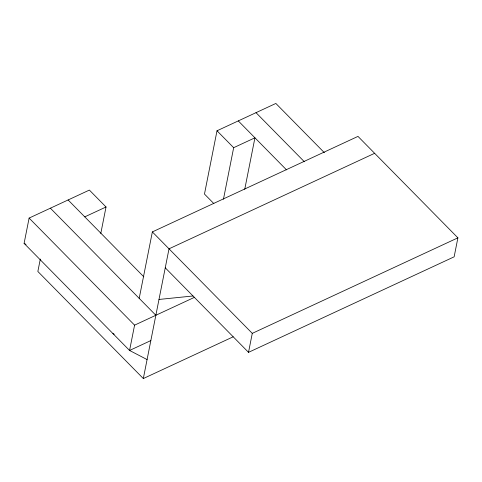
<?xml version="1.0" encoding="UTF-8"?>
<svg xmlns="http://www.w3.org/2000/svg" width="482" height="482" viewBox="0 0 482 482"><rect width="100%" height="100%" fill="white"/><g stroke="black" fill="none" stroke-linecap="round" stroke-linejoin="round"><path stroke-width="0.72" d="M147.082 359.566L129.568 350.462L24.1 243.386L29.113 218.075L89.381 190.077L106.034 206.983L100.786 233.475M40.313 259.063L37.855 271.474L143.323 378.551L233.198 336.804M139.202 298.364L152.36 231.914L357.981 136.394L457.9 237.837L454.14 256.822L248.519 352.342L165.254 267.805M194.662 297.243L134.58 325.151L129.568 350.462L150.842 340.581M143.323 378.551L169.013 248.82L374.635 153.3M324.374 152.704L275.861 103.449L217.008 130.785L204.476 194.071L213.845 203.579M223.461 199.205L233.662 147.691L254.936 137.81L244.736 189.324M248.519 352.342L252.279 333.357L457.9 237.837M84.766 216.864L106.034 206.983M158.988 299.449L193.005 295.984M24.1 243.386L26.046 244.398M112.915 333.556L114.216 334.231M256.008 112.668L304.359 161.759M238.283 120.904L286.537 169.899M217.008 130.785L233.662 147.691M152.36 231.914L252.279 333.357M68.107 199.958L143.817 276.813M50.381 208.188L155.855 315.27M29.113 218.075L134.58 325.151"/></g></svg>
